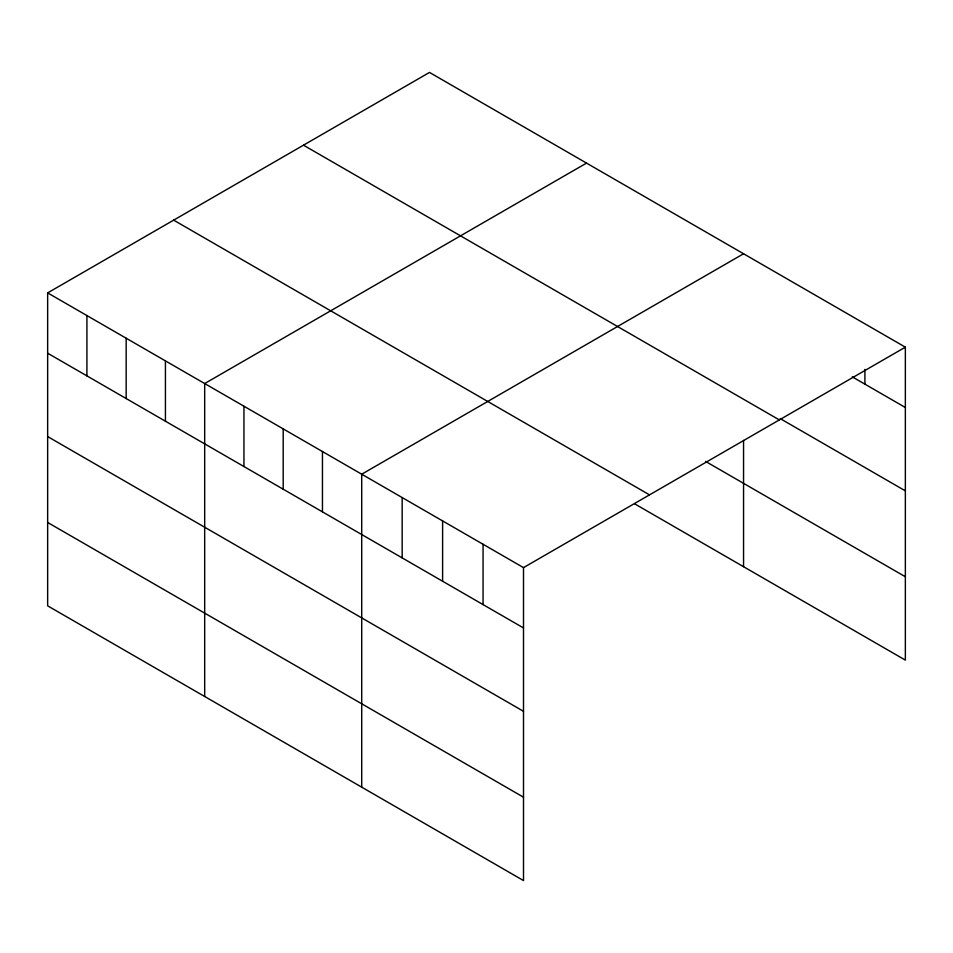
<?xml version="1.0" encoding="UTF-8"?>
<svg xmlns="http://www.w3.org/2000/svg" width="953" height="953" viewBox="0 0 953 953"><rect width="100%" height="100%" fill="white"/><g stroke="black" fill="none" stroke-linecap="round" stroke-linejoin="round"><path stroke-width="1.43" d="M47.65 292.893L523.507 567.619L523.507 880.572L47.65 605.834L47.65 292.893L429.493 72.428L905.35 347.166L905.35 660.107L634.65 503.827M586.524 163.094L204.681 383.547L204.681 696.5M743.554 253.76L361.711 474.213L361.711 787.154M523.507 567.619L905.35 347.166M852.268 376.84L905.35 407.491M780.209 418.605L905.35 490.855M303.483 145.178L779.34 419.916M705.565 461.407L905.35 576.744M173.66 220.143L649.517 494.869M47.65 353.206L523.507 627.944M47.65 436.569L523.507 711.307M47.65 522.47L523.507 797.196M864.907 369.419L864.907 384.13M743.554 440.393L743.554 566.701M483.064 544.27L483.064 604.583M442.609 520.922L442.609 581.235M402.166 497.561L402.166 557.886M322.459 451.543L322.459 511.868M283.196 428.886L283.196 489.199M243.944 406.216L243.944 466.529M165.429 360.889L165.429 421.202M126.165 338.22L126.165 398.533M86.914 315.55L86.914 375.875"/></g></svg>
